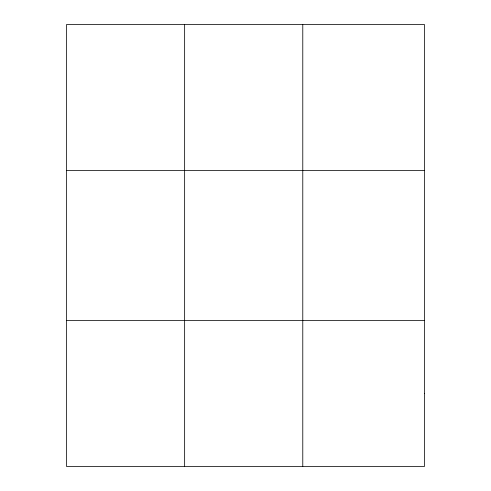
<?xml version="1.0" encoding="UTF-8"?>
<svg xmlns="http://www.w3.org/2000/svg" width="491" height="491" viewBox="0 0 491 491"><rect width="100%" height="100%" fill="white"/><g stroke="black" fill="none" stroke-linecap="round" stroke-linejoin="round"><path stroke-width="0.74" d="M184.641 24.55L184.641 466.45M302.781 24.55L302.781 466.45M66.506 170.377L424.494 170.377M66.506 320.623L424.494 320.623M424.494 393.537L424.494 466.45L66.506 466.45L66.506 24.55L424.494 24.55L424.494 393.537"/></g></svg>
